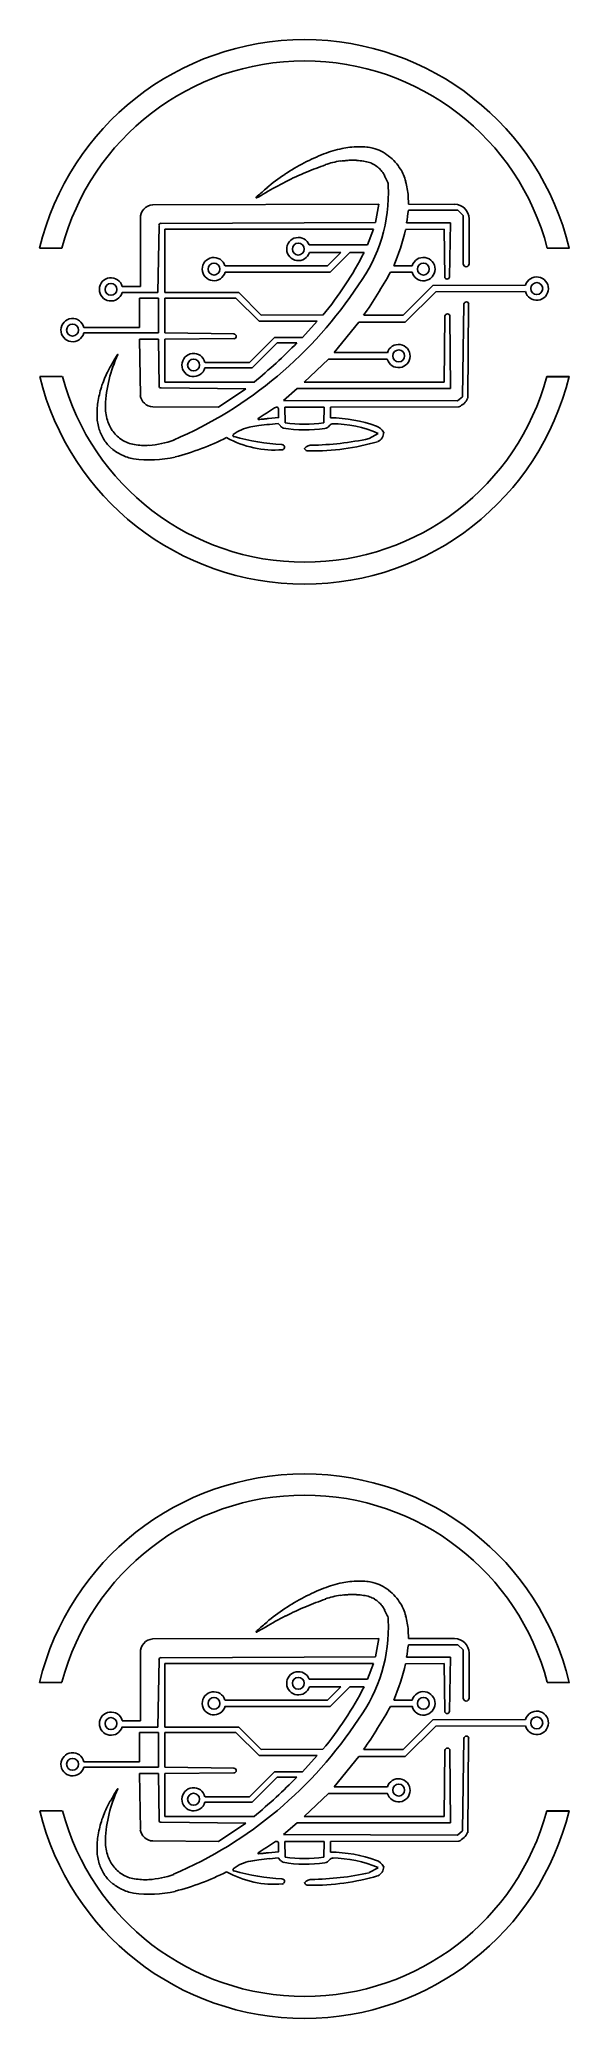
# Model space of a CAD drawing. Extents: x 0 to 28, y 0 to 104.
import ezdxf

# ---------------------------------------------------------------- set-up
doc = ezdxf.new("R2010")
doc.units = 0
doc.header["$MEASUREMENT"] = 0

msp = doc.modelspace()

# ---------------------------------------------------------------- linework, layer by layer
for p, q in [((19.7, 94.96), (19.68, 95.4)), ((12.41, 93.65), (6.95, 93.65)), ((6.95, 93.65), (6.95, 91.99)), ((17.87, 93.65), (12.41, 93.65)), ((6.95, 91.99), (6.95, 90.33)), ((13.22, 84.33), (14.25, 84.33)), ((14.25, 84.33), (15.29, 84.33)), ((12.42, 83.43), (12.87, 83.48)), ((12.87, 83.48), (12.99, 83.35)), ((18.11, 82.96), (17.64, 82.7)), ((19.7, 19.89), (19.68, 20.33)), ((12.41, 18.58), (6.95, 18.58)), ((6.95, 18.58), (6.95, 16.92)), ((17.87, 18.58), (12.41, 18.58)), ((6.95, 16.92), (6.95, 15.25)), ((12.42, 8.36), (12.87, 8.41)), ((12.87, 8.41), (12.99, 8.27)), ((13.22, 9.26), (14.25, 9.26)), ((14.25, 9.26), (15.29, 9.26)), ((18.11, 7.89), (17.64, 7.63))]:
    msp.add_line(p, q)
at = {"linetype": 'Continuous'}
for p, q in [((6.31, 94.93), (18.15, 94.96)), ((18.15, 94.96), (17.97, 94)), ((19.69, 94.64), (22.27, 94.64)), ((19.7, 94.96), (22.1, 94.95)), ((22.55, 94.36), (22.27, 94.64)), ((22.55, 94.36), (22.55, 91.84)), ((5.67, 94.2), (5.67, 90.65)), ((6.65, 93.85), (6.58, 90.33)), ((6.76, 93.95), (17.97, 94)), ((17.87, 93.65), (17.55, 92.83)), ((21.56, 93.65), (19.54, 93.63)), ((19.59, 93.98), (21.89, 93.98)), ((21.56, 93.65), (21.59, 91.16)), ((21.89, 93.98), (21.83, 91.16)), ((22.86, 94.2), (22.86, 91.84)), ((1.56, 92.66), (0.4, 92.66)), ((17.55, 92.83), (14.5, 92.83)), ((16.15, 92.43), (14.51, 92.43)), ((16.15, 92.43), (15.45, 91.73)), ((16.62, 92.43), (15.59, 91.4)), ((16.62, 92.43), (17.37, 92.43)), ((28.11, 92.66), (26.95, 92.66)), ((15.45, 91.73), (10.1, 91.73)), ((15.59, 91.4), (10.1, 91.4)), ((18.75, 91.4), (19.88, 91.4)), ((18.92, 91.73), (19.88, 91.73)), ((5.67, 90.65), (4.71, 90.65)), ((6.58, 90.33), (4.71, 90.33)), ((6.95, 90.33), (10.81, 90.33)), ((10.81, 90.33), (11.98, 89.15)), ((20.97, 90.7), (19.42, 89.15)), ((19.52, 88.78), (21.12, 90.37)), ((20.97, 90.7), (25.81, 90.72)), ((21.12, 90.37), (25.8, 90.39)), ((5.63, 90.04), (5.63, 88.5)), ((5.63, 90.04), (6.62, 90.04)), ((6.62, 90.04), (6.62, 88.22)), ((10.67, 90.04), (6.95, 90.04)), ((6.95, 90.04), (6.95, 88.22)), ((10.67, 90.04), (11.89, 88.83)), ((11.98, 89.15), (15.21, 89.16)), ((17.35, 89.15), (19.42, 89.15)), ((21.56, 85.64), (21.6, 89.09)), ((21.89, 85.31), (21.86, 89.09)), ((22.52, 84.88), (22.59, 89.72)), ((22.79, 84.8), (22.84, 89.72)), ((5.63, 88.5), (2.71, 88.5)), ((6.62, 88.22), (2.71, 88.22)), ((6.95, 88.22), (10.57, 88.17)), ((11.89, 88.83), (14.92, 88.83)), ((14.14, 87.98), (14.92, 88.83)), ((17.09, 88.78), (15.8, 87.19)), ((19.52, 88.78), (17.09, 88.78)), ((5.63, 87.89), (6.62, 87.89)), ((5.63, 87.89), (5.67, 84.95)), ((6.65, 85.43), (6.62, 87.89)), ((6.95, 87.89), (10.56, 87.92)), ((6.95, 87.89), (6.95, 85.64)), ((12.69, 87.98), (11.37, 86.67)), ((12.82, 87.7), (11.51, 86.39)), ((14.14, 87.98), (12.69, 87.98)), ((13.86, 87.7), (12.82, 87.7)), ((15.8, 87.19), (18.59, 87.19)), ((11.51, 86.39), (9.04, 86.39)), ((11.37, 86.67), (9.05, 86.67)), ((15.5, 86.85), (14.24, 85.64)), ((15.5, 86.85), (18.58, 86.85)), ((0.41, 85.94), (1.58, 85.94)), ((11.18, 85.29), (6.75, 85.34)), ((6.95, 85.64), (11.62, 85.64)), ((9.76, 84.33), (11.18, 85.29)), ((13.87, 85.31), (13.15, 84.69)), ((13.87, 85.31), (21.89, 85.31)), ((14.24, 85.64), (21.56, 85.64)), ((26.93, 85.94), (28.1, 85.94)), ((26.93, 85.92), (28.11, 85.92)), ((26.93, 85.92), (28.11, 85.92)), ((9.76, 84.33), (6.32, 84.36)), ((13.15, 84.69), (22.26, 84.66)), ((13.22, 84.33), (13.25, 83.51)), ((15.29, 84.33), (15.26, 83.51)), ((15.61, 84.33), (22.33, 84.35)), ((15.61, 83.78), (15.61, 84.33)), ((22.52, 84.88), (22.26, 84.66)), ((6.31, 19.86), (18.15, 19.89)), ((18.15, 19.89), (17.97, 18.93)), ((19.7, 19.89), (22.1, 19.88)), ((5.67, 19.13), (5.67, 15.58)), ((6.65, 18.78), (6.58, 15.25)), ((6.76, 18.88), (17.97, 18.93)), ((19.59, 18.91), (21.89, 18.91)), ((19.69, 19.56), (22.27, 19.56)), ((21.89, 18.91), (21.83, 16.08)), ((22.55, 19.29), (22.27, 19.56)), ((22.55, 19.29), (22.55, 16.77)), ((22.86, 19.13), (22.86, 16.77)), ((17.55, 17.76), (14.5, 17.76)), ((17.87, 18.58), (17.55, 17.76)), ((21.56, 18.58), (19.54, 18.56)), ((21.56, 18.58), (21.59, 16.08)), ((1.56, 17.59), (0.4, 17.59)), ((15.45, 16.66), (10.1, 16.66)), ((16.15, 17.36), (14.51, 17.36)), ((16.15, 17.36), (15.45, 16.66)), ((16.62, 17.36), (15.59, 16.33)), ((16.62, 17.36), (17.37, 17.36)), ((18.92, 16.66), (19.88, 16.66)), ((28.11, 17.59), (26.95, 17.59)), ((5.67, 15.58), (4.71, 15.58)), ((15.59, 16.33), (10.1, 16.33)), ((18.75, 16.33), (19.88, 16.33)), ((20.97, 15.63), (19.42, 14.08)), ((20.97, 15.63), (25.81, 15.65)), ((6.58, 15.25), (4.71, 15.25)), ((5.63, 14.97), (5.63, 13.43)), ((5.63, 14.97), (6.62, 14.97)), ((6.62, 14.97), (6.62, 13.15)), ((6.95, 15.25), (10.81, 15.25)), ((10.67, 14.97), (6.95, 14.97)), ((6.95, 14.97), (6.95, 13.15)), ((10.67, 14.97), (11.89, 13.76)), ((10.81, 15.25), (11.98, 14.08)), ((19.52, 13.71), (21.12, 15.3)), ((21.12, 15.3), (25.8, 15.32)), ((22.52, 9.81), (22.59, 14.65)), ((22.79, 9.72), (22.84, 14.65)), ((11.89, 13.76), (14.92, 13.76)), ((11.98, 14.08), (15.21, 14.09)), ((14.14, 12.91), (14.92, 13.76)), ((17.09, 13.71), (15.8, 12.12)), ((19.52, 13.71), (17.09, 13.71)), ((17.35, 14.08), (19.42, 14.08)), ((21.56, 10.57), (21.6, 14.02)), ((21.89, 10.24), (21.86, 14.02)), ((5.63, 13.43), (2.71, 13.43)), ((6.62, 13.15), (2.71, 13.15)), ((5.63, 12.82), (6.62, 12.82)), ((5.63, 12.82), (5.67, 9.88)), ((6.65, 10.36), (6.62, 12.82)), ((6.95, 13.15), (10.57, 13.09)), ((6.95, 12.82), (10.56, 12.85)), ((6.95, 12.82), (6.95, 10.57)), ((12.69, 12.91), (11.37, 11.6)), ((12.82, 12.63), (11.51, 11.32)), ((14.14, 12.91), (12.69, 12.91)), ((13.86, 12.63), (12.82, 12.63)), ((11.37, 11.6), (9.05, 11.6)), ((15.5, 11.78), (14.24, 10.57)), ((15.5, 11.78), (18.58, 11.78)), ((15.8, 12.12), (18.59, 12.12)), ((0.41, 10.87), (1.58, 10.87)), ((6.95, 10.57), (11.62, 10.57)), ((11.51, 11.32), (9.04, 11.32)), ((14.24, 10.57), (21.56, 10.57)), ((26.93, 10.87), (28.1, 10.87)), ((26.93, 10.85), (28.11, 10.85)), ((26.93, 10.85), (28.11, 10.85)), ((11.18, 10.22), (6.75, 10.27)), ((9.76, 9.26), (11.18, 10.22)), ((13.87, 10.24), (13.15, 9.62)), ((13.15, 9.62), (22.26, 9.59)), ((13.87, 10.24), (21.89, 10.24)), ((22.52, 9.81), (22.26, 9.59)), ((9.76, 9.26), (6.32, 9.29)), ((13.22, 9.26), (13.25, 8.44)), ((15.29, 9.26), (15.26, 8.44)), ((15.61, 9.26), (22.33, 9.28)), ((15.61, 8.71), (15.61, 9.26))]:
    msp.add_line(p, q, dxfattribs=at)
for points in [[(12.9, 84.06), (12.9, 83.79), (12.37, 83.74, -0.001614), (12.17, 83.72, -0.002616), (11.99, 83.7, -0.000411), (11.84, 83.69, -0.181257), (11.83, 83.7, -0.516437), (11.83, 83.74, -0.002096), (12.26, 84.02, -0.003399), (12.69, 84.3, -0.143626), (12.79, 84.33, -0.092815), (12.85, 84.32, -0.210656), (12.88, 84.29, -0.084443), (12.89, 84.22, -0.008285)], [(12.9, 8.99), (12.9, 8.72), (12.37, 8.67, -0.001614), (12.17, 8.65, -0.002616), (11.99, 8.63, -0.000411), (11.84, 8.62, -0.181257), (11.83, 8.62, -0.516437), (11.83, 8.66, -0.002096), (12.26, 8.95, -0.003399), (12.69, 9.23, -0.143626), (12.79, 9.26, -0.092815), (12.85, 9.25, -0.210656), (12.88, 9.22, -0.084443), (12.89, 9.15, -0.008285)]]:
    msp.add_lwpolyline(points, format="xyb", close=True)
for centre in [(13.93, 92.61), (9.52, 91.56), (20.47, 91.56), (4.13, 90.5), (26.4, 90.54), (2.12, 88.37), (19.18, 87.02), (8.45, 86.54), (13.93, 17.54), (9.52, 16.49), (20.47, 16.49), (4.13, 15.43), (26.4, 15.47), (2.12, 13.3), (8.45, 11.47), (19.18, 11.95)]:
    msp.add_circle(centre, 0.312, dxfattribs=at)
for centre, radius, start, end in [((14.25, 89.32), 14.25, 13.5573, 166.4427), ((14.26, 89.34), 13.12, 14.6701, 165.3299), ((10.45, 95.54), 8.19, 324.0312, 2.5851), ((6.36, 94.24), 0.693, 93.8962, 182.7829), ((-41.58, 103.85), 61.96, 350.8374, 351.4512), ((22.1, 94.19), 0.762, 0.7757, 89.3958), ((6.75, 93.85), 0.109, 88.3466, 178.9438), ((13.93, 92.61), 0.608, 21.0622, 342.8291), ((5.64, 97.06), 14.32, 338.1211, 346.1145), ((1.4, 100.58), 17.93, 320.4142, 332.9639), ((9.51, 91.56), 0.608, 16.6622, 345.383), ((-2, 102.75), 23.65, 324.8837, 331.3266), ((20.47, 91.56), 0.613, 194.5117, 163.692), ((21.71, 91.16), 0.123, 180, 0), ((22.71, 91.84), 0.156, 180.1303, 0.0858), ((26.4, 90.54), 0.613, 194.5117, 163.692), ((4.13, 90.5), 0.608, 14.9938, 343.7177), ((-1.22, 102.7), 21.86, 293.2404, 326.818), ((21.73, 89.09), 0.13, 0, 179.3688), ((22.72, 89.72), 0.127, 359.3579, 179.203), ((2.12, 88.37), 0.608, 12.1874, 345.4655), ((10.56, 88.04), 0.122, 270.4848, 89.1538), ((10.55, 84.19), 6.71, 154.4332, 178.0164), ((8.45, 86.54), 0.608, 12.5371, 345.818), ((-7.63, 108.81), 30.12, 309.7266, 315.5138), ((19.17, 87.01), 0.608, 195.0011, 163.2964), ((14.25, 89.32), 14.25, 193.7439, 346.2561), ((14.26, 89.34), 13.12, 195.0351, 344.9649), ((6.35, 85.05), 0.694, 188.4455, 267.0993), ((6.74, 85.44), 0.0962, 183.3978, 274.0752), ((21.96, 85.19), 0.916, 293.9874, 334.4936), ((10.59, 82.86), 0.0788, 161.565, 254.1197), ((11.78, 81.27), 2.06, 99.5924, 127.8719), ((14.29, 89.68), 6.54, 259.9036, 278.9679), ((14.25, 91.11), 7.67, 262.4535, 277.5465), ((15.28, 83.54), 0.326, 275.5898, 328.5799), ((15.73, 83.26), 0.207, 81.8928, 148.8362), ((15.51, 76.4), 7.38, 70.1486, 89.2202), ((15.63, 77.16), 6.31, 66.8366, 89.2973), ((17.82, 82.74), 0.634, 26.2656, 72.3151), ((17.88, 83.01), 0.517, 292.9297, 0.8661), ((4.23, 94.46), 13.14, 284.3491, 296.9041), ((12.69, 87.27), 5.18, 241.0214, 274.5756), ((13.57, 93.26), 10.89, 254.0242, 267.3894), ((14.65, 94.32), 12.28, 269.3888, 286.2155), ((14.35, 97.98), 15.64, 270.9112, 282.1381), ((6.14, 87.68), 6.11, 262.2093, 282.7336), ((14.25, 14.25), 14.25, 13.5573, 166.4427), ((14.26, 14.27), 13.12, 14.6701, 165.3299), ((10.45, 20.47), 8.19, 324.0312, 2.5851), ((6.36, 19.17), 0.693, 93.8962, 182.7829), ((22.1, 19.12), 0.762, 0.7757, 89.3958), ((6.75, 18.78), 0.109, 88.3466, 178.9438), ((-41.58, 28.77), 61.96, 350.8374, 351.4512), ((13.93, 17.54), 0.608, 21.0622, 342.8291), ((5.64, 21.99), 14.32, 338.1211, 346.1145), ((9.51, 16.49), 0.608, 16.6622, 345.383), ((1.4, 25.51), 17.93, 320.4142, 332.9639), ((20.47, 16.49), 0.613, 194.5117, 163.692), ((22.71, 16.77), 0.156, 180.1303, 0.0858), ((4.13, 15.43), 0.608, 14.9938, 343.7177), ((-1.22, 27.63), 21.86, 293.2404, 326.818), ((-2, 27.68), 23.65, 324.8837, 331.3266), ((21.71, 16.08), 0.123, 180, 0), ((26.4, 15.47), 0.613, 194.5117, 163.692), ((22.72, 14.65), 0.127, 359.3579, 179.203), ((2.12, 13.3), 0.608, 12.1874, 345.4655), ((21.73, 14.02), 0.13, 0, 179.3688), ((10.56, 12.97), 0.122, 270.4848, 89.1538), ((-7.63, 33.74), 30.12, 309.7266, 315.5138), ((19.17, 11.94), 0.608, 195.0011, 163.2964), ((10.55, 9.12), 6.71, 154.4332, 178.0164), ((8.45, 11.47), 0.608, 12.5371, 345.818), ((14.25, 14.25), 14.25, 193.7439, 346.2561), ((14.26, 14.27), 13.12, 195.0351, 344.9649), ((6.74, 10.37), 0.0962, 183.3978, 274.0752), ((6.35, 9.98), 0.694, 188.4455, 267.0993), ((21.96, 10.12), 0.916, 293.9874, 334.4936), ((14.25, 16.04), 7.67, 262.4535, 277.5465), ((15.28, 8.47), 0.326, 275.5898, 328.5799), ((15.73, 8.19), 0.207, 81.8928, 148.8362), ((15.51, 1.33), 7.38, 70.1486, 89.2202), ((15.63, 2.09), 6.31, 66.8366, 89.2973), ((4.23, 19.39), 13.14, 284.3491, 296.9041), ((12.69, 12.2), 5.18, 241.0214, 274.5756), ((10.59, 7.79), 0.0788, 161.565, 254.1197), ((11.78, 6.2), 2.06, 99.5924, 127.8719), ((13.57, 18.19), 10.89, 254.0242, 267.3894), ((14.29, 14.61), 6.54, 259.9036, 278.9679), ((14.65, 19.25), 12.28, 269.3888, 286.2155), ((14.35, 22.91), 15.64, 270.9112, 282.1381), ((17.82, 7.67), 0.634, 26.2656, 72.3151), ((17.88, 7.94), 0.517, 292.9297, 0.8661), ((6.14, 12.61), 6.11, 262.2093, 282.7336)]:
    msp.add_arc(centre, radius, start, end, dxfattribs=at)
for centre, radius, start, end in [((18.88, 88.23), 10.03, 111.1275, 117.5558), ((17.53, 91.73), 6.28, 102.0024, 111.1275), ((16.95, 94.42), 3.53, 95.3978, 102.0024), ((17.14, 92.41), 5.55, 90.6927, 95.3978), ((17.14, 92.75), 5.21, 85.9328, 90.6927), ((17.38, 96.15), 1.8, 75.4007, 85.9328), ((17.29, 95.8), 2.16, 63.3502, 75.4008), ((17.12, 95.46), 2.54, 52.6901, 63.3502), ((17.11, 95.45), 2.55, 42.0501, 52.6901), ((19.09, 87.72), 10.58, 123.724, 130.0689), ((19.32, 87.39), 10.98, 117.5558, 123.7239), ((21.16, 80.57), 17.45, 112.9658, 116.9017), ((20.14, 82.98), 14.83, 108.8188, 112.9659), ((16.87, 92.57), 4.71, 99.0622, 108.8188), ((16.49, 95.01), 2.23, 94.6347, 99.0622), ((16.81, 90.99), 6.26, 92.5835, 94.6346), ((16.83, 90.59), 6.67, 90.5551, 92.5836), ((16.81, 92.9), 4.36, 87.7645, 90.5551), ((16.84, 93.76), 3.49, 81.6372, 87.7646), ((17.11, 95.58), 1.65, 70.9262, 81.6373), ((17.2, 95.85), 1.37, 58.9638, 70.9261), ((17.04, 95.58), 1.68, 48.7165, 58.9637), ((17.5, 96.11), 0.977, 35.2903, 48.7165), ((16.4, 95.33), 2.33, 28.2863, 35.2903), ((16.27, 95.26), 2.47, 21.4026, 28.2863), ((17.37, 95.68), 2.2, 30.1577, 42.0501), ((17.29, 95.64), 2.3, 21.8416, 30.1578), ((16.05, 95.14), 3.64, 15.9426, 21.8417), ((11.88, 95.26), 0.16, 130.4375, 165.111), ((11.74, 95.3), 0.0202, 165.111, 300.1313), ((-10.89, 134.29), 45.1, 300.1314, 300.8123), ((79.31, 16.14), 104.11, 130.0689, 130.4375), ((21.23, 80.44), 17.6, 116.9017, 120.8123), ((18.08, 95.92), 0.556, 358.753, 25.878), ((15.87, 95.09), 3.82, 10.1657, 15.9427), ((16.58, 95.21), 3.1, 3.4143, 10.1657), ((59.82, 54.23), 64.37, 149.3202, 149.6454), ((4.49, 87.06), 0.0367, 90, 149.3202), ((4.49, 87.09), 0.00372, 339.0522, 89.9999), ((9.04, 83.63), 5.69, 153.4544, 162.0658), ((10.88, 82.71), 7.75, 151.1422, 153.4544), ((16.22, 79.77), 13.84, 149.6453, 151.1423), ((8.17, 83.91), 4.77, 162.0658, 171.8876), ((7.48, 84.01), 4.08, 171.8875, 182.5017), ((6.27, 84.34), 2.43, 178.0333, 196.539), ((6.02, 83.94), 2.62, 182.5016, 197.2879), ((5.63, 83.82), 2.21, 197.2879, 212.9737), ((5.78, 84.2), 1.92, 196.6793, 216.6758), ((5.58, 84.05), 1.67, 216.6758, 238.876), ((10.59, 82.86), 0.0788, 161.5651, 253.9301), ((12.6, 77.88), 5.54, 97.6139, 102.0727), ((14, 67.41), 16.1, 95.6017, 97.6139), ((13.3, 83.63), 0.419, 223.0497, 249.2774), ((5.52, 83.75), 2.08, 212.9737, 229.3991), ((5.63, 83.87), 2.24, 229.3991, 245.1553), ((5.93, 84.52), 2.96, 245.1554, 257.9541), ((5.7, 84.25), 1.91, 238.876, 259.4648), ((5.9, 85.31), 2.98, 259.4648, 274.2043), ((5.76, 87.23), 4.91, 274.2043, 289.6585), ((13.03, 82.15), 0.23, 56.5716, 79.2386), ((13.06, 82.24), 0.143, 284.9129, 315), ((13.09, 82.24), 0.125, 20.7139, 56.5716), ((13.04, 82.27), 0.178, 315, 342.038), ((13.1, 82.25), 0.11, 342.038, 20.7139), ((14.64, 81.84), 0.506, 87.9837, 138.6799), ((14.34, 82.19), 0.085, 188.6738, 214.6492), ((14.51, 82.31), 0.293, 214.6493, 224.9999), ((14.46, 82.28), 0.238, 228.4118, 283.0113), ((17.53, 16.66), 6.28, 102.0024, 111.1275), ((16.95, 19.35), 3.53, 95.3978, 102.0024), ((17.14, 17.34), 5.55, 90.6927, 95.3978), ((17.14, 17.68), 5.21, 85.9328, 90.6927), ((17.38, 21.08), 1.8, 75.4007, 85.9328), ((17.29, 20.73), 2.16, 63.3502, 75.4008), ((19.32, 12.32), 10.98, 117.5558, 123.7239), ((18.88, 13.16), 10.03, 111.1275, 117.5558), ((20.14, 7.91), 14.83, 108.8188, 112.9659), ((16.87, 17.5), 4.71, 99.0622, 108.8188), ((16.49, 19.94), 2.23, 94.6347, 99.0622), ((16.81, 15.92), 6.26, 92.5835, 94.6346), ((16.83, 15.52), 6.67, 90.5551, 92.5836), ((16.81, 17.83), 4.36, 87.7645, 90.5551), ((16.84, 18.69), 3.49, 81.6372, 87.7646), ((17.11, 20.51), 1.65, 70.9262, 81.6373), ((17.2, 20.78), 1.37, 58.9638, 70.9261), ((17.04, 20.51), 1.68, 48.7165, 58.9637), ((17.5, 21.04), 0.977, 35.2903, 48.7165), ((17.12, 20.39), 2.54, 52.6901, 63.3502), ((17.11, 20.38), 2.55, 42.0501, 52.6901), ((17.37, 20.61), 2.2, 30.1577, 42.0501), ((79.31, -58.93), 104.11, 130.0689, 130.4375), ((21.23, 5.37), 17.6, 116.9017, 120.8123), ((19.09, 12.65), 10.58, 123.724, 130.0689), ((21.16, 5.5), 17.45, 112.9658, 116.9017), ((16.4, 20.26), 2.33, 28.2863, 35.2903), ((16.27, 20.19), 2.47, 21.4026, 28.2863), ((18.08, 20.85), 0.556, 358.753, 25.878), ((17.29, 20.56), 2.3, 21.8416, 30.1578), ((16.05, 20.07), 3.64, 15.9426, 21.8417), ((15.87, 20.02), 3.82, 10.1657, 15.9427), ((11.88, 20.19), 0.16, 130.4375, 165.111), ((11.74, 20.23), 0.0202, 165.111, 300.1313), ((-10.89, 59.22), 45.1, 300.1314, 300.8123), ((16.58, 20.14), 3.1, 3.4143, 10.1657), ((16.22, 4.69), 13.84, 149.6453, 151.1423), ((59.82, -20.84), 64.37, 149.3202, 149.6454), ((4.49, 11.99), 0.0367, 90, 149.3202), ((4.49, 12.02), 0.00372, 339.0522, 89.9999), ((9.04, 8.56), 5.69, 153.4544, 162.0658), ((10.88, 7.64), 7.75, 151.1422, 153.4544), ((7.48, 8.94), 4.08, 171.8875, 182.5017), ((8.17, 8.84), 4.77, 162.0658, 171.8876), ((6.27, 9.27), 2.43, 178.0333, 196.539), ((6.02, 8.87), 2.62, 182.5016, 197.2879), ((5.78, 9.13), 1.92, 196.6793, 216.6758), ((12.6, 2.81), 5.54, 97.6139, 102.0727), ((14, -7.66), 16.1, 95.6017, 97.6139), ((5.63, 8.75), 2.21, 197.2879, 212.9737), ((5.52, 8.68), 2.08, 212.9737, 229.3991), ((5.58, 8.98), 1.67, 216.6758, 238.876), ((5.7, 9.18), 1.91, 238.876, 259.4648), ((5.9, 10.24), 2.98, 259.4648, 274.2043), ((5.76, 12.16), 4.91, 274.2043, 289.6585), ((10.59, 7.79), 0.0788, 161.5651, 253.9301), ((13.3, 8.56), 0.419, 223.0497, 249.2774), ((13.03, 7.08), 0.23, 56.5716, 79.2386), ((13.09, 7.17), 0.125, 20.7139, 56.5716), ((14.64, 6.77), 0.506, 87.9837, 138.6799), ((5.63, 8.8), 2.24, 229.3991, 245.1553), ((5.93, 9.45), 2.96, 245.1554, 257.9541), ((13.06, 7.17), 0.143, 284.9129, 315), ((13.04, 7.2), 0.178, 315, 342.038), ((13.1, 7.18), 0.11, 342.038, 20.7139), ((14.34, 7.12), 0.085, 188.6738, 214.6492), ((14.51, 7.24), 0.293, 214.6493, 224.9999), ((14.46, 7.21), 0.238, 228.4118, 283.0113)]:
    msp.add_arc(centre, radius, start, end)

doc.saveas('drawing.dxf')
